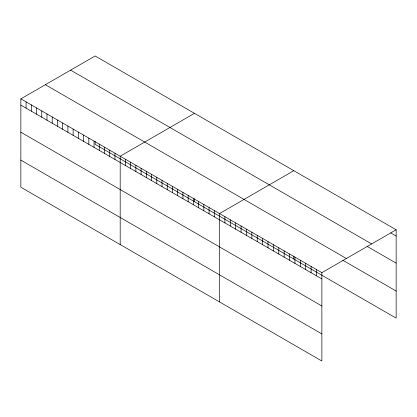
<?xml version="1.0" encoding="UTF-8"?>
<svg xmlns="http://www.w3.org/2000/svg" width="417" height="417" viewBox="0 0 417 417"><rect width="100%" height="100%" fill="white"/><g stroke="black" fill="none" stroke-linecap="round" stroke-linejoin="round"><path stroke-width="0.63" d="M20.85 98.865L321.872 272.661L321.872 361.018L20.85 187.223L20.85 98.865L95.128 55.982L396.15 229.777L396.15 318.135L95.128 144.339L95.128 141.332M194.463 113.335L120.19 156.219L120.19 244.576M293.803 170.689L219.524 213.572L219.524 301.929M321.872 272.661L396.15 229.777M390.765 232.921L396.15 236.032M70.614 70.134L371.641 243.929M367.064 246.332L396.15 263.127M45.359 84.714L346.386 258.509M342.821 260.25L396.15 291.04M20.85 105.12L321.872 278.916M20.85 132.215L321.872 306.01M20.85 160.128L321.872 333.923M316.487 269.549L316.487 275.809M311.098 266.442L311.098 272.697M305.713 263.33L305.713 269.585M300.323 260.218L300.323 266.479M294.939 257.112L294.939 263.367M293.803 256.033L293.803 259.046M289.554 254L289.554 260.255M284.165 250.888L284.165 257.148M278.78 247.781L278.78 254.036M273.39 244.67L273.39 250.925M268.006 241.558L268.006 247.818M262.621 238.451L262.621 244.706M257.232 235.339L257.232 241.594M251.847 232.227L251.847 238.488M246.457 229.121L246.457 235.376M241.073 226.009L241.073 232.269M235.683 222.902L235.683 229.157M230.299 219.79L230.299 226.045M224.914 216.678L224.914 222.939M214.296 210.554L214.296 216.809M209.068 207.53L209.068 213.791M203.84 204.512L203.84 210.773M198.612 201.494L198.612 207.755M194.463 198.68L194.463 201.692M193.384 198.476L193.384 204.737M188.156 195.458L188.156 201.713M182.927 192.44L182.927 198.695M177.699 189.422L177.699 195.677M172.471 186.404L172.471 192.659M167.243 183.386L167.243 189.641M162.015 180.368L162.015 186.623M156.787 177.35L156.787 183.605M151.559 174.327L151.559 180.587M146.331 171.309L146.331 177.569M141.102 168.291L141.102 174.551M135.874 165.273L135.874 171.528M130.646 162.255L130.646 168.51M125.418 159.237L125.418 165.492M114.962 153.201L114.962 159.456M109.734 150.183L109.734 156.438M104.5 147.165L104.5 153.42M99.272 144.141L99.272 150.401M94.044 141.123L94.044 147.383M88.816 138.105L88.816 144.365M83.588 135.087L83.588 141.347M78.36 132.069L78.36 138.324M73.131 129.051L73.131 135.306M67.903 126.033L67.903 132.288M62.675 123.015L62.675 129.27M57.447 119.997L57.447 126.252M52.219 116.979L52.219 123.234M46.991 113.961L46.991 120.216M41.763 110.938L41.763 117.198M36.534 107.92L36.534 114.18M31.306 104.902L31.306 111.162M26.078 101.884L26.078 108.144"/></g></svg>
